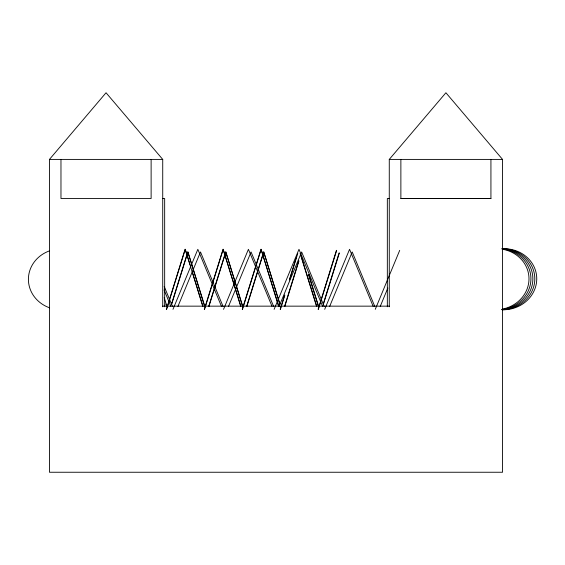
<?xml version="1.0" encoding="UTF-8"?>
<svg xmlns="http://www.w3.org/2000/svg" width="565" height="565" viewBox="0 0 565 565"><rect width="100%" height="100%" fill="white"/><g stroke="black" fill="none" stroke-linecap="round" stroke-linejoin="round"><path stroke-width="0.85" d="M166.4 309.295L185.122 249.172L189.995 264.519M166.604 309.408L185.256 249.363L202.736 306.322M171.513 304.027L187.813 251.806L204.862 306.449M171.725 304.139L187.919 252.004L204.643 306.541M204.339 309.26L223.083 249.172L240.888 306.237M204.537 309.408L223.189 249.363L240.669 306.329M208.704 306.428L225.746 251.806L242.795 306.449M208.902 306.569L225.852 252.004L242.576 306.541M242.272 309.26L261.016 249.172L278.813 306.237M242.47 309.401L261.122 249.37L278.602 306.329M246.63 306.428L263.678 251.806L279.972 304.019M246.834 306.562L263.784 252.004L279.753 304.118M280.198 309.26L284.619 295.043M289.358 279.788L296.06 258.212M280.402 309.401L284.824 295.177M289.57 279.908L297.783 253.459M284.562 306.428L298.723 260.853M284.767 306.562L298.934 260.952M318.13 309.267L336.443 250.316M318.335 309.401L336.662 250.408M323.244 304.005L339.106 252.951M323.448 304.132L339.325 253.049M172.975 309.33L197.835 249.32L221.423 306.279M177.904 306.498L200.497 251.962L223.083 306.498M223.549 309.33L248.409 249.32L271.998 306.279M228.479 306.498L251.072 251.962L273.658 306.498M274.124 309.33L298.984 249.32L322.573 306.279M279.054 306.498L301.646 251.962L324.232 306.498M324.698 309.33L349.558 249.32L373.154 306.279M329.628 306.498L352.221 251.962L374.807 306.498M375.273 309.33L399.702 250.366M380.203 306.498L387.858 288.016M389.271 306.774L389.271 159.408L445.905 92.752L502.539 159.408L502.539 472.248L49.459 472.248L49.459 159.408L106.043 92.752L162.727 159.408L162.727 306.774M49.459 159.408L162.727 159.408M389.271 159.408L502.539 159.408M400.875 198.449L490.929 198.449M162.727 198.513L164.662 198.513L164.662 306.774M389.271 198.513L387.336 198.513L387.336 306.774M162.727 306.152L389.271 306.152M164.196 286.434L172.509 306.498M164.09 289.958L170.849 306.279M308.737 274.526L318.653 306.449M308.532 274.647L318.441 306.548M301.823 258.198L316.746 306.237M300.114 253.48L316.534 306.329M192.284 271.885L202.955 306.237M164.21 297.684L166.929 306.449M165.962 304.118L166.724 306.569M490.929 159.408L490.929 198.513L400.875 198.513L400.875 159.408M151.123 159.408L151.123 198.513L60.971 198.513L60.971 159.408M502.469 249.243A33.038 30.503 -5.3 0 1 528.988 278.856A33.038 30.503 -5.3 0 1 502.37 309.112M504.22 248.734A33.038 30.503 -5.3 0 1 536.75 279.258A33.038 30.503 -5.3 0 1 503.253 309.782M502.278 248.734A33.038 30.503 -5.3 0 1 534.815 278.863A33.038 30.503 -5.3 0 1 502.165 309.768M501.84 248.897A33.038 30.503 -5.3 0 1 530.931 278.856A33.038 30.503 -5.3 0 1 501.741 309.521M502.052 248.77A33.038 30.503 -5.3 0 1 532.873 278.856A33.038 30.503 -5.3 0 1 501.953 309.684M49.607 307.819A33.038 30.524 0 0 1 28.405 279.322A33.038 30.524 0 0 1 49.607 250.825"/></g></svg>
